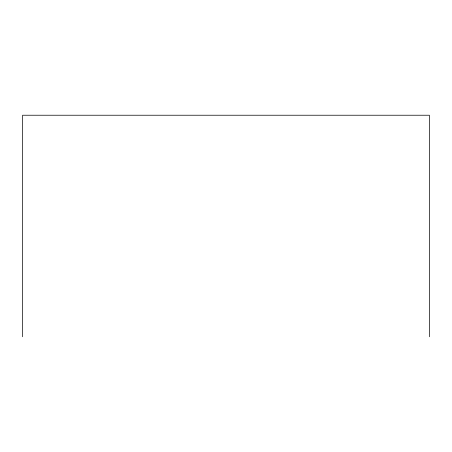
<?xml version="1.0" encoding="UTF-8"?>
<svg xmlns="http://www.w3.org/2000/svg" width="452" height="452" viewBox="0 0 452 452"><rect width="100%" height="100%" fill="white"/><g stroke="black" fill="none" stroke-linecap="round" stroke-linejoin="round"><path stroke-width="0.68" d="M429.4 336.768L429.4 115.232L22.6 115.232L22.6 336.768"/></g></svg>
